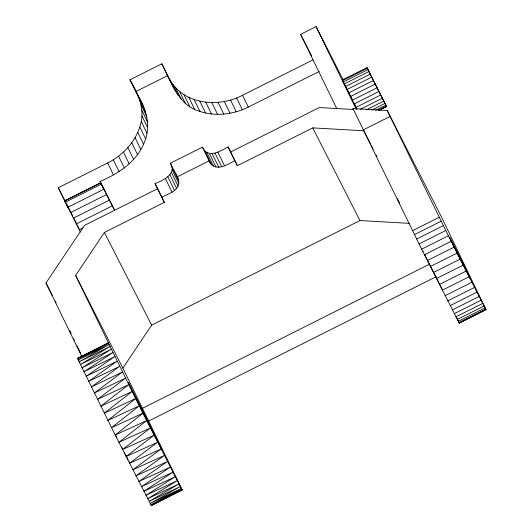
<?xml version="1.0" encoding="UTF-8"?>
<svg xmlns="http://www.w3.org/2000/svg" width="532" height="532" viewBox="0 0 532 532"><rect width="100%" height="100%" fill="white"/><g stroke="black" fill="none" stroke-linecap="round" stroke-linejoin="round"><path stroke-width="0.8" d="M80.379 232.032L58.267 187.763L107.664 162.965C122.353 155.524 134.742 142.762 139.816 126.902C145.721 110.576 138.486 93.692 129.934 79.833L161.834 63.813C171.198 81.649 178.047 105.27 199.926 111.434C215.759 116.754 233.442 114.466 248.245 107.098L319.253 71.448M103.793 188.927L100.043 181.498C117.785 173.884 135.62 162.632 143.52 144.179C151.46 128.086 146.872 109.486 137.662 95.002M103.447 345.541L108.515 343L75.63 275.436L104.405 232.457L164.302 202.386L155.058 183.613C162.805 180.68 177.196 173.818 170.486 163.171L202.393 147.158L204.714 150.842L211.384 164.554C218.572 171.005 228.082 164.009 234.798 160.644L228.128 146.932C221.405 150.297 211.896 157.292 204.714 150.842M161.728 197.325C167.294 193.974 175.028 192.471 178.04 186.04C181.286 177.728 172.488 170.666 170.486 163.171M81.755 356.433L45.998 282.958L84.561 225.355L157.632 188.674L155.058 183.613M108.515 343L77.439 358.269L115.198 435.03L151.287 505.4L182.203 489.939L122.859 368.117L151.633 325.138L359.938 220.567L409.381 223.36M143.414 106.819L135.687 91.65L167.587 75.637L161.834 63.813M336.836 108.761L300.627 34.347L316.061 26.6L343.226 79.913M169.562 78.982C183.081 104.784 218.778 107.989 242.492 95.281L312.763 59.996M64.591 200.763L100.615 182.682M101.333 184.158L65.31 202.24L64.738 201.063L100.761 182.975L114.54 210.253M67.87 207.274L103.893 189.193M70.576 212.607L106.6 194.519M356.906 109.393L342.295 79.98L367.053 67.604L386.611 106.613L379.343 110.257M342.601 80.658L367.299 68.256L367.053 67.604M343.24 82.014L367.945 69.612L367.299 68.256M73.396 218.18L109.419 200.092M344.204 84.003L368.909 71.601L367.945 69.612M345.454 86.55L370.159 74.148L368.909 71.601M76.302 223.932L112.319 205.844M346.944 89.562L371.642 77.16L370.159 74.148M370.551 144.006L363.802 130.766L312.71 127.88L237.378 165.698L230.702 151.986L319.213 107.557L353.447 109.486L352.995 108.588L387.229 110.523L441.354 216.75L486.002 309.684L459.242 323.117L421.657 249.195L363.349 129.868L390.109 116.435L387.229 110.523M348.62 92.934L373.318 80.531L371.642 77.16M79.255 229.804L82.932 227.962M350.422 96.538L375.12 84.136L373.318 80.531M352.284 100.249L376.982 87.853L386.611 106.613M354.139 103.933L378.837 91.531M355.915 107.457L380.619 95.055M360.463 109.226L382.262 98.287M366.269 109.871L383.705 101.113M371.821 109.998L384.902 103.434M375.632 110.264L385.8 105.163M378.385 110.244L386.378 106.234M379.223 109.931L386.485 106.287M89.709 352.443L95.494 349.537M412.526 230.695L439.286 217.256L390.109 116.435M414.448 234.619L441.208 221.186L439.286 217.256M416.629 239.048L443.389 225.615L441.208 221.186M419.043 243.935L445.803 230.502L443.389 225.615M421.657 249.195L448.409 235.762L445.803 230.502M424.423 254.768L451.183 241.335L448.409 235.762M427.322 260.574L454.082 247.141L451.183 241.335M142.416 408.31L429.843 264.018M430.302 266.532L457.061 253.099L454.082 247.141M433.327 272.564L460.087 259.131L486.002 309.684M148.095 421.331L436.3 276.647M436.353 278.582L463.113 265.149M439.339 284.5L466.099 271.067M442.238 290.246L468.998 276.813M445.025 295.739L471.784 282.306M447.645 300.899L474.404 287.466M450.079 305.654L476.832 292.221M452.273 309.943L479.033 296.51M454.215 313.707L480.975 300.274M455.871 316.899L482.63 303.466M457.214 319.459L483.974 306.026M458.238 321.368L484.998 307.935M458.917 322.598L485.676 309.159M459.242 323.117L485.975 309.504M176.917 492.053L182.11 489.586L151.287 505.4L181.924 489.54L182.203 489.939L151.301 505.267L150.942 504.403M342.295 79.98L342.754 80.738M178.02 178.572L177.163 176.883L209.063 160.87L211.384 164.554M78.197 359.459L79.115 361.142M129.216 461.723L129.589 462.434M343.499 82.141L345.547 86.111M442.484 289.907L439.977 285.046M127.348 458.118L126.683 456.828M127.66 458.724L127.959 459.302M126.33 456.143L125.592 454.7M345.88 86.756L347.117 89.19M371.303 145.475L373.171 149.16M376.171 155.038L376.922 156.514M438.348 281.847L439.651 284.407M300.627 34.347L311.666 56.02M312.71 127.88L359.938 220.567M228.128 146.932L230.702 151.986M234.798 160.644L237.378 165.698M167.587 75.637L175.314 90.806M100.043 181.498L114.739 210.346M104.405 232.457L151.633 325.138M58.267 187.763L64.671 200.338M66.56 204.035L72.585 215.872M73.343 217.349L76.355 223.267M77.107 224.743L78.995 228.447M64.738 201.063L67.77 207.015L67.152 205.798M75.63 275.436L122.859 368.117M45.998 282.958L52.375 295.479M55.381 301.371L56.133 302.841M124.395 452.353L124.807 453.158M347.429 89.802L349.152 93.193M437.982 281.129L434.617 274.465M69.765 330.891L70.989 333.318M121.708 447.073L122.639 448.915M349.517 93.918L352.53 99.91M432.982 271.207L434.285 273.814M115.976 435.721L116.894 437.543M375.12 84.136L376.982 87.853M457.061 253.099L460.087 259.131M432.649 270.555L429.244 263.732M354.678 104.206L355.728 106.307M427.203 259.623L428.878 262.994M426.119 257.415L426.844 258.885M424.589 254.283L425.76 256.683M397.318 198.562L399.419 202.878M316.061 26.6L356.141 108.967M352.995 108.588L363.802 130.766M242.492 95.281L248.245 107.098M236.594 97.908L242.346 109.725M230.502 99.969L236.255 111.793M224.291 101.446L230.043 113.269M218.034 102.317L223.786 114.134M211.822 102.563L217.575 114.387M205.724 102.191L211.477 114.014M199.813 101.206L205.565 113.03M194.173 99.61L199.926 111.434M217.834 152.099L224.511 165.811M188.873 97.436L194.626 109.26M215.028 153.15L221.698 166.862M183.972 94.703L189.725 106.526M212.115 153.555L218.785 167.267M179.543 91.444L185.296 103.268M209.302 153.282L215.972 166.995M175.633 87.707L181.385 99.531M206.775 152.358L213.452 166.07M172.288 83.537L178.04 95.361M202.393 147.158L209.921 162.553M129.934 79.833L135.687 91.65M139.736 99.876L145.489 111.7M172.109 167.214L178.779 180.927M141.146 105.023L146.899 116.84M172.115 169.761L178.785 183.474M141.864 110.363L147.617 122.187M171.364 172.328L178.04 186.04M141.878 115.836L147.63 127.66M169.921 174.735L176.591 188.448M141.193 121.376L146.945 133.193M167.866 176.823L174.536 190.536M165.346 178.446L172.022 192.165M139.816 126.902L145.569 138.726M137.768 132.355L143.52 144.179M135.068 137.662L140.82 149.485M157.984 189.392L164.302 202.386M131.756 142.762L137.509 154.579M127.866 147.583L133.618 159.4M123.457 152.066L129.21 163.889M118.576 156.155L124.328 167.979M113.296 159.806L119.048 171.623M107.664 162.965L113.416 174.782M70.663 332.799L70.969 333.431M73.443 338.505L74.347 340.354M77.04 345.9L77.945 347.748M78.244 348.36L79.441 350.827M79.74 351.446L80.645 353.295M70.517 332.5L70.111 331.662M69.991 331.403L69.652 330.698M457.035 318.222L459.216 322.937M423.106 251.097L423.239 251.437M128.318 382.555L162.373 450.444L128.318 382.555M135.587 398.601L107.856 420.393L139.218 405.863L111.514 427.688L142.909 413.231L181.924 489.54L150.908 504.802L181.279 488.403L150.17 503.478L180.262 486.541L149.073 501.45L178.898 483.967L147.63 498.723L177.189 480.702L145.854 495.332L175.154 476.792L143.773 491.309L172.827 472.27L141.399 486.7L170.213 467.182L138.752 481.54L167.347 461.583L135.866 475.887L164.262 455.525L132.761 469.803L160.983 449.068L129.482 463.332L157.545 442.285L126.051 456.556L153.981 435.236L122.5 449.533L150.33 427.994L118.869 442.331L146.626 420.632L115.198 435.03L142.909 413.231L108.315 342.768L77.612 358.768L108.495 343.286L78.151 359.998L109.047 344.537L79.049 361.933L109.964 346.518L80.299 364.566L111.235 349.205L81.888 367.871L112.857 352.57L83.797 371.815L114.799 356.58L86.011 376.35L117.053 361.195L88.505 381.437L119.594 366.368L91.265 387.023L122.393 372.041L94.244 393.055L125.426 378.172L97.429 399.479L128.658 384.683L100.781 406.222L132.056 391.519L104.272 413.218L135.587 398.601M470.507 278.748L449.866 237.664L470.507 278.748"/></g></svg>
